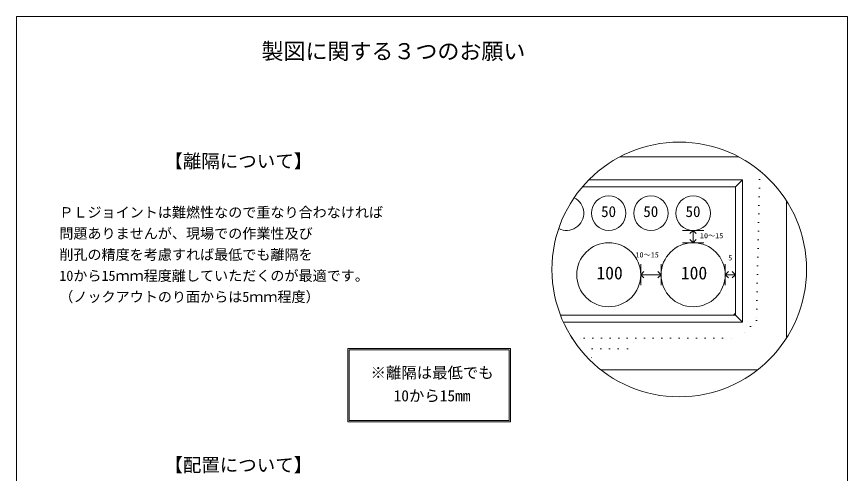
# Model space of a CAD drawing. Units: millimetres, scale not verified. Extents: x -4890 to 18490, y -2347 to 2347.
# Drawn here: x -4890 to -1830, y 665 to 2347 of the extents above; entities that cross this region are included whole.
import ezdxf
from ezdxf.enums import TextEntityAlignment as Align

# ---------------------------------------------------------------- set-up
doc = ezdxf.new("R2010")
doc.units = ezdxf.units.MM
doc.header["$LTSCALE"] = 10
doc.linetypes.add('DASHED1', pattern=[1.8, 1.2, -0.6])
doc.linetypes.add('USER5', pattern=[3.185, 0.01, -3.175])
for name, color, linetype, lineweight in [('0-2_waku', 7, 'Continuous', 18), ('0-3_gaikei', 7, 'Continuous', 18), ('0-4_kakure', 7, 'DASHED1', 5), ('0-5_sunpou', 7, 'Continuous', 5), ('0-8_hole', 7, 'Continuous', 18), ('0-9_uchigawa', 6, 'Continuous', 18), ('0-E_文字１', 7, 'Continuous', 18)]:
    doc.layers.add(name, color=color, linetype=linetype, lineweight=lineweight)
doc.styles.add('ＭＳ ゴシック', font='')
doc.styles.get('ＭＳ ゴシック').set_extended_font_data('MS Gothic')

# ---------------------------------------------------------------- blocks, each defined once
blk = doc.blocks.new('_Open90')
at = {"layer": '0-5_sunpou'}
blk.add_line((0, 0), (-1, 0), dxfattribs=at)
blk.add_lwpolyline([(-0.5, 0.5), (0, 0), (-0.5, -0.5)], dxfattribs=at)

msp = doc.modelspace()

# ---------------------------------------------------------------- linework, layer by layer
at = {"layer": '0-2_waku'}
for p, q in [((-4890, 2346.51), (-1830, 2346.51)), ((-4890, 2346.51), (-1830, 2346.51)), ((-4890, 2346.51), (-4890, -1928.49)), ((-1830, 2346.51), (-1830, -1928.49))]:
    msp.add_line(p, q, dxfattribs=at)
at = {"layer": '0-3_gaikei'}
for p, q in [((-2230.13, 1830.23), (-2668.26, 1830.23)), ((-2053.91, 1163.49), (-2053.91, 1667.86)), ((-2737.81, 1046.15), (-2160.58, 1046.15))]:
    msp.add_line(p, q, dxfattribs=at)
at = {"layer": '0-4_kakure', "linetype": 'USER5', "lineweight": 18}
for p, q in [((-2844.03, 1162.79), (-2799.83, 1162.79)), ((-2799.83, 1162.79), (-2229.59, 1162.79)), ((-2799.83, 1162.79), (-2229.59, 1162.79)), ((-2770.08, 1123.91), (-2773.23, 1076.78)), ((-2770.08, 1123.91), (-2666.4, 1123.91))]:
    msp.add_line(p, q, dxfattribs=at)
for points in [[(-2152.93, 1779.09), (-2164.79, 1227.59), (-2229.59, 1162.79)], [(-2770.08, 1123.91), (-2640.48, 1123.91), (-2601.6, 1162.79)]]:
    msp.add_lwpolyline(points, dxfattribs=at)
at = {"layer": '0-5_sunpou', "color": 150, "lineweight": 18}
for p, q in [((-2436.95, 1559.36), (-2359.19, 1559.36)), ((-2436.95, 1514), (-2359.19, 1514)), ((-2591.17, 1434.95), (-2591.17, 1357.19)), ((-2516, 1434.95), (-2516, 1357.19)), ((-2280.02, 1434.95), (-2280.02, 1357.19)), ((-2242.55, 1434.95), (-2242.55, 1357.19)), ((-2591.17, 1396.07), (-2516, 1396.07)), ((-2280.02, 1396.07), (-2242.55, 1396.07)), ((-2242.55, 1254.42), (-2249.71, 1247.03))]:
    msp.add_line(p, q, dxfattribs=at)
msp.add_circle((-2449.2, 1415.67), 468.88, dxfattribs=at)
at = {"layer": '0-8_hole'}
for centre, radius in [((-2709.11, 1622.87), 63.5), ((-2553.59, 1622.87), 63.5), ((-2398.07, 1622.87), 63.5), ((-2709.11, 1396.07), 117.94), ((-2398.07, 1396.07), 117.94)]:
    msp.add_circle(centre, radius, dxfattribs=at)
msp.add_arc((-2864.63, 1622.87), 63.5, 243.19936, 63.78529, dxfattribs=at)
at = {"layer": '0-9_uchigawa'}
for p, q in [((-2781.97, 1745.99), (-2216.63, 1745.99)), ((-2216.63, 1221.11), (-2216.63, 1745.99)), ((-2805.83, 1720.07), (-2799.83, 1720.07)), ((-2242.55, 1247.03), (-2242.55, 1720.07)), ((-2886.69, 1247.03), (-2799.83, 1247.03)), ((-2799.83, 1247.03), (-2242.55, 1247.03)), ((-2216.63, 1221.11), (-2242.55, 1247.03)), ((-2875.8, 1221.11), (-2799.83, 1221.11)), ((-2799.83, 1221.11), (-2216.63, 1221.11)), ((-3670.47, 1124.77), (-3070.47, 1124.77)), ((-3670.47, 854.77), (-3670.47, 1124.77)), ((-3665.47, 1119.77), (-3075.47, 1119.77)), ((-3665.47, 859.77), (-3665.47, 1119.77)), ((-3075.47, 859.77), (-3075.47, 1119.77)), ((-3070.47, 854.77), (-3070.47, 1124.77)), ((-3665.47, 859.77), (-3075.47, 859.77)), ((-3670.47, 854.77), (-3070.47, 854.77))]:
    msp.add_line(p, q, dxfattribs=at)
msp.add_lwpolyline([(-2799.83, 1720.07), (-2242.55, 1720.07), (-2216.63, 1745.99)], dxfattribs=at)

# ---------------------------------------------------------------- block references
at = {"layer": '0-5_sunpou', "xscale": 23.328, "yscale": 23.328}
for p, rotation in [((-2398.07, 1559.36), 90), ((-2398.07, 1514), 270), ((-2591.17, 1396.07), 180), ((-2280.02, 1396.07), 180)]:
    msp.add_blockref('_Open90', p, dxfattribs=dict(at, rotation=rotation))
for p in [(-2516, 1396.07), (-2242.55, 1396.07)]:
    msp.add_blockref('_Open90', p, dxfattribs=at)

# ---------------------------------------------------------------- texts
at = {"layer": '0-E_文字１', "style": 'ＭＳ ゴシック'}
for s, height, p in [('製図に関する３つのお願い', 59.38, (-3988.06, 2171.72)), ('【離隔について】', 49.88, (-4345.66, 1774.62)), ('ＰＬジョイントは難燃性なので重なり合わなければ', 38.01, (-4732.77, 1595.5)), ('50', 40.38, (-2737.09, 1596.5)), ('50', 40.38, (-2581.57, 1596.5)), ('50', 40.38, (-2426.05, 1596.5)), ('問題ありませんが、現場での作業性及び', 38.01, (-4732.77, 1517.74)), ('10～15', 19, (-2373, 1524.68)), ('削孔の精度を考慮すれば最低でも離隔を', 38.01, (-4732.77, 1439.98)), ('10～15', 19, (-2610.53, 1454.18)), ('5', 19, (-2268.86, 1443.15)), ('10から15ｍｍ程度離していただくのが最適です。', 38.01, (-4732.77, 1362.22)), ('100', 47.51, (-2754.39, 1364.73)), ('100', 47.51, (-2443.35, 1364.73)), ('（ノックアウトのり面からは5ｍｍ程度）', 38.01, (-4732.77, 1284.46)), ('※離隔は最低でも', 41.57, (-3586.36, 1002.43)), ('\u3000 10から15mm', 41.57, (-3586.36, 917.38)), ('【配置について】', 49.88, (-4345.66, 655.77))]:
    msp.add_text(s, height=height, dxfattribs=at).set_placement(p, align=Align.BOTTOM_LEFT)

doc.saveas('drawing.dxf')
